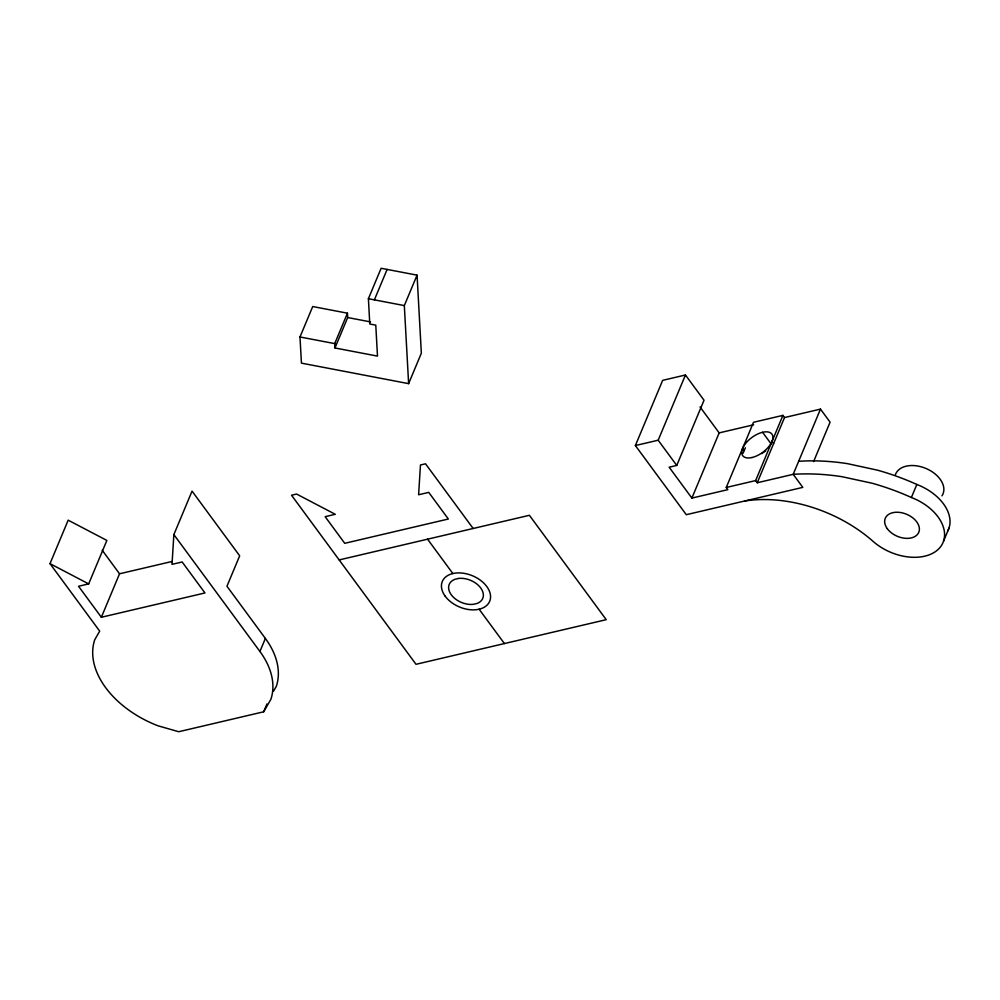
<?xml version="1.0" encoding="UTF-8"?>
<svg xmlns="http://www.w3.org/2000/svg" width="1000" height="1000" viewBox="0 0 1000 1000"><rect width="100%" height="100%" fill="white"/><g stroke="black" fill="none" stroke-linecap="round" stroke-linejoin="round"><path stroke-width="1.5" d="M173.863 534.6L172.013 564.35L182.15 561.975L204.963 592.962L101.363 617.263L78.537 586.275L88.675 583.9L106.862 540.425L68.188 520.175L50 563.65L99.688 631.138L94.738 639.738A87.688 57.75 22.7 0 0 158.125 725.837L178.725 731.725L263.7 711.787L270.85 699.4A87.688 57.75 22.7 0 0 259.925 651.475L173.863 534.6L192.05 491.125L239.675 555.812L226.95 586.25L265.375 638.438A87.688 57.75 22.7 0 1 276.3 686.363L273.438 691.312M101.363 617.263L119.537 573.787L172.1 561.462M299.988 336.975L312.725 306.537L347.45 313.188L347.7 317.538L334.963 347.975L377.488 356.112L375.775 325.15L369.787 324L368.4 298.712L381.125 268.275L417.062 275.15L421.35 353.2L408.625 383.638L301.438 363.137L299.988 336.975L334.725 343.612L334.963 347.975M334.725 343.612L347.45 313.188M374.387 299.862L387.113 269.425M408.625 383.638L404.325 305.587L417.062 275.15M259.925 651.475L265.375 638.438M263.7 711.787L266.975 703.962M813.575 461.637L830.088 422.163L820.487 409.113L793.2 474.325L802.812 487.375L686.287 514.7L635.375 445.55L662.663 380.35L685.45 375L704.025 400.225L676.75 465.438L669.15 467.212L691.888 498.088L727.85 489.65L726.25 487.475L753.525 422.275L782.913 415.375L784.513 417.55L757.237 482.762L755.638 480.588L782.913 415.375M635.375 445.55L658.175 440.213L685.45 375M691.888 498.088L719.163 432.887L753.637 424.8M743.05 453.325L745.362 447.788M744.55 501.037A117.413 77.337 22.7 0 1 873.162 541.438A44.462 29.288 22.7 0 0 939.7 547.825A44.462 29.288 22.7 0 0 911.388 497.5L916.838 484.462A182.925 120.487 22.7 0 0 877.5 470.175L847.375 463.638A182.925 120.487 22.7 0 0 798.662 461.287M943.538 541.175L948.988 528.125M784.513 417.55L820.487 409.113M339.162 559.925L529.388 515.3L606.237 619.675L416.012 664.3L291.537 495.238L296.6 494.05L335.275 514.3L325.138 516.675L344.75 543.312L448.35 519.012L428.738 492.375L418.612 494.75L420.462 464.988L425.525 463.8L473.162 528.5M726.25 487.475L755.638 480.588M757.237 482.762L793.2 474.325A182.925 120.487 22.7 0 1 841.925 476.688L872.038 483.212A182.925 120.487 22.7 0 1 911.388 497.5M368.4 298.712L404.325 305.587M347.7 317.538L370.475 321.9M50 563.65L88.675 583.9M772 441.463L773.6 443.638M762.588 432.3L771.2 444.012M742.613 448.35L744.225 450.525M700.062 406.95L719.163 432.887M658.175 440.213L676.75 465.438M427.562 539.188L452.863 573.55M479.113 609.212L504.412 643.562M102.2 550.237L119.537 573.787M761.862 453.65A18.162 9.2 -36.4 0 1 765.738 450.938M916.838 484.462A44.462 29.288 22.7 0 1 947.788 530.938M895.337 474.837A25.675 16.912 22.7 0 1 926.775 468.812A25.675 16.912 22.7 0 1 941.975 495.812M458.713 578.425L454.875 579.325A18.162 11.963 22.7 0 0 451.287 594.812A18.162 11.963 22.7 0 0 473.275 604.338L477.113 603.438A18.162 11.963 22.7 0 0 480.688 587.938A18.162 11.963 22.7 0 0 458.713 578.425M445.225 596.25A25.675 16.912 22.7 0 0 487.75 604.388A25.675 16.912 22.7 0 0 465 573.5A25.675 16.912 22.7 0 0 445.225 596.25M887.337 528.75A18.162 11.963 22.7 0 0 917.412 534.5A18.162 11.963 22.7 0 0 901.325 512.663A18.162 11.963 22.7 0 0 887.337 528.75M752.038 457.512A18.162 9.2 -36.4 0 0 772.675 435.625A18.162 9.2 -36.4 0 0 747.225 441.587A18.162 9.2 -36.4 0 0 752.038 457.512"/></g></svg>
